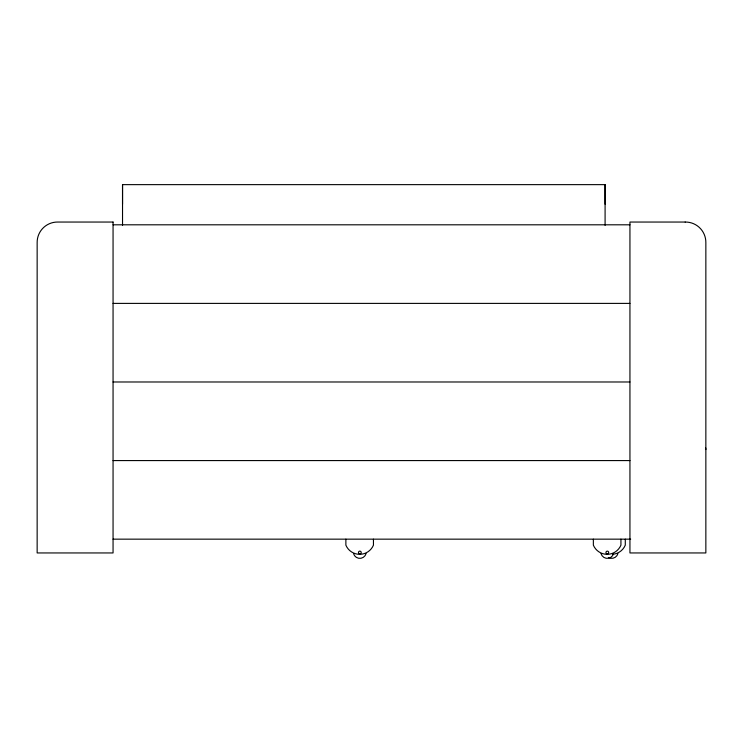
<?xml version="1.0" encoding="UTF-8"?>
<svg xmlns="http://www.w3.org/2000/svg" width="743" height="743" viewBox="0 0 743 743"><rect width="100%" height="100%" fill="white"/><g stroke="black" fill="none" stroke-linecap="round" stroke-linejoin="round"><path stroke-width="1.11" d="M122.53 204.204L122.53 184.636L605.09 184.636L605.09 225.37M605.09 204.204L605.09 184.636M113.057 224.804L629.943 224.804M113.057 303.395L629.943 303.395M113.057 381.986L629.943 381.986M113.057 460.576L629.943 460.576M113.057 539.158L630.677 539.158M625.29 539.158L625.29 545.158A14.953 14.953 0 0 1 612.473 554.297M620.934 539.158L620.934 545.158A14.953 14.953 0 0 1 593.36 545.158L593.36 539.158M373.45 539.158L373.45 545.158A14.953 14.953 0 0 1 345.876 545.158L345.876 539.158M122.53 184.636L122.53 225.37M617.935 553.544A6.501 6.501 0 0 1 608.396 557.491M366.095 553.544A6.501 6.501 0 0 1 353.529 553.544M705.618 447.76A6.891 6.891 0 0 1 705.85 449.543M613.579 553.544A6.501 6.501 0 0 1 601.013 553.544M113.057 222.046L57.833 222.046A20.34 20.34 0 0 0 37.15 242.729L37.15 552.95L113.057 552.95L113.057 222.046M685.167 222.046L629.943 222.046L629.943 552.95L705.85 552.95L705.85 242.729A20.34 20.34 0 0 0 685.167 222.046M358.897 553.516A1.375 1.375 0 0 0 361.191 552.838A1.375 1.375 0 0 0 359.454 551.195A1.375 1.375 0 0 0 358.897 553.516M606.381 553.516A1.375 1.375 0 0 0 608.666 552.838A1.375 1.375 0 0 0 606.938 551.195A1.375 1.375 0 0 0 606.381 553.516"/></g></svg>
